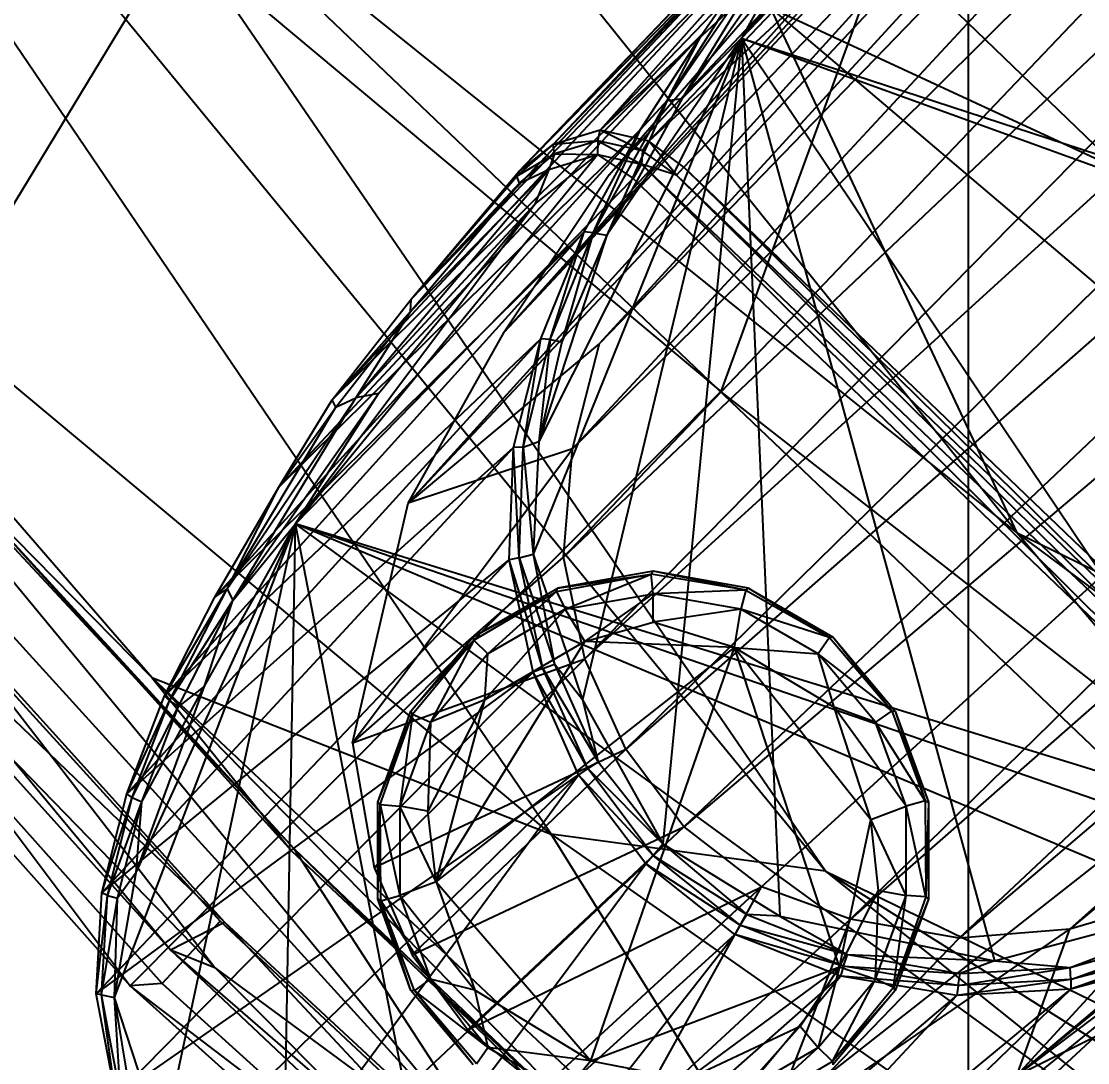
# Model space of a CAD drawing. Extents: x 11992 to 29481, y -6727 to 6811.
# Drawn here: x 16971.95 to 17002.15, y -2077.2 to -2047.7 of the extents above; entities that cross this region are included whole.
import ezdxf

# ---------------------------------------------------------------- set-up
doc = ezdxf.new("R2010")
doc.units = 0
doc.header["$MEASUREMENT"] = 0
doc.linetypes.add('DOTE', pattern=[2.42, 2, -0.2, 0.02, -0.2])
doc.layers.get('0').update_dxf_attribs({"color": 8, "linetype": 'CONTINUOUS'})
doc.layers.get('Defpoints').update_dxf_attribs({"color": 8, "linetype": 'CONTINUOUS'})
doc.layers.add('zoylight 4标注', color=9, linetype='CONTINUOUS')
doc.layers.add('zoylight 5回路', color=4, linetype='CONTINUOUS')
doc.styles.add('CCD-DIM', font='archs.shx', dxfattribs={"width": 0.8})
doc.dimstyles.new('zoylight_DIM_40', dxfattribs={"dimscale": 40, "dimtxt": 1.9, "dimasz": 0.4, "dimexe": 0.5, "dimexo": 0.5, "dimgap": 0.5, "dimtad": 1, "dimdec": 0, "dimrnd": 5, "dimzin": 12, "dimdsep": 46, "dimtxsty": 'CCD-DIM', "dimblk": 'CCD_Dimension_Tick', "dimcen": 0.125, "dimclrd": 44, "dimclre": 44, "dimclrt": 50, "dimadec": 0, "dimazin": 0, "dimtfac": 1, "dimtdec": 0, "dimtmove": 2, "dimatfit": 3, "dimldrblk": 'CCD_Leader_Dot', "dimfxl": 0, "dimtvp": 1, "dimtolj": 1, "dimtzin": 0, "dimarcsym": 0})

# ---------------------------------------------------------------- blocks, each defined once
blk = doc.blocks.new('CCD_Dimension_Tick')
at = {"color": 0, "linetype": 'ByBlock'}
for p, q in [((-1.0906, 0), (0, 0)), ((0, 0), (1.0906, 0))]:
    blk.add_line(p, q, dxfattribs=at)
at = {"color": 0, "linetype": 'Continuous', "const_width": 0.6075}
blk.add_lwpolyline([(-0.6104, -0.6104), (0.6104, 0.6104)], dxfattribs=at)
blk = doc.blocks.new('*D122')
at = {"layer": 'Defpoints', "color": 0, "linetype": 'Continuous'}
for p in [(16998.772, -1694.142, -420.001), (16919.975, -3240.351), (16998.772, -3240.351, -420.001)]:
    blk.add_point(p, dxfattribs=at)
at = {"layer": 'zoylight 4标注', "color": 44, "lineweight": -2}
for p, q in [((16978.772, -1694.142), (16899.975, -1694.142)), ((16919.975, -1710.142), (16919.975, -3224.351))]:
    blk.add_line(p, q, dxfattribs=at)
at = {"layer": 'zoylight 4标注', "color": 44, "linetype": 'Continuous', "lineweight": -2}
blk.add_line((16978.772, -3240.351), (16899.975, -3240.351), dxfattribs=at)
at = {"layer": 'zoylight 4标注', "color": 44, "linetype": 'Continuous', "lineweight": -2, "xscale": 16, "yscale": 16, "zscale": 16}
for p, rotation in [((16919.975, -1694.142), 90), ((16919.975, -3240.351), 270)]:
    blk.add_blockref('CCD_Dimension_Tick', p, dxfattribs=dict(at, rotation=rotation))
at = {"layer": 'zoylight 4标注', "color": 50, "linetype": 'Continuous', "insert": (16861.975, -2467.246), "char_height": 76, "attachment_point": 5, "rotation": 90, "style": 'CCD-DIM'}
blk.add_mtext('\\A1;1545', dxfattribs=at)
blk = doc.blocks.new('CCD_Leader_Dot')
at = {"color": 0, "linetype": 'ByBlock'}
blk.add_line((-5, 0), (-10, 0), dxfattribs=at)
at = {"color": 0, "linetype": 'ByBlock', "const_width": 5}
blk.add_lwpolyline([(-2.5, 0, 1), (2.5, 0, 1)], format="xyb", close=True, dxfattribs=at)

msp = doc.modelspace()

# ---------------------------------------------------------------- linework, layer by layer
for p, q in [((17042.148, -1994.975, -2067.066), (16985.626, -2056.51, -2399.005)), ((17039.759, -1998.686, -2066.678), (16982.906, -2061.354, -2399.002)), ((17039.759, -1998.686, -2066.678), (16985.626, -2056.51, -2399.005)), ((17037.883, -2002.684, -2067.05), (16982.906, -2061.354, -2399.002)), ((17037.883, -2002.684, -2067.05), (16988.328, -2056.832, -2360.546)), ((17037.013, -2006.505, -2066.654), (16987.56, -2059.818, -2360.638)), ((17037.013, -2006.505, -2066.654), (16988.328, -2056.832, -2360.546)), ((17037.142, -2010.562, -2066.643), (16987.306, -2062.885, -2361.664)), ((17037.142, -2010.562, -2066.643), (16987.56, -2059.818, -2360.638)), ((17038.254, -2014.583, -2066.634), (16987.306, -2062.885, -2361.664)), ((17038.254, -2014.583, -2066.634), (16987.906, -2065.765, -2361.828)), ((17040.011, -2018.333, -2066.99), (16987.906, -2065.765, -2361.828)), ((17040.011, -2018.333, -2066.99), (16989.072, -2068.32, -2361.805)), ((17000.153, -2062.199, -1717.138), (16965.125, -2018.576, -1713.016)), ((17042.572, -2021.329, -2066.628), (16989.072, -2068.32, -2361.805)), ((17042.572, -2021.329, -2066.628), (16990.714, -2070.524, -2361.881)), ((16986.961, -2070.736, -1714.131), (16954.106, -2022.31, -1708.951)), ((16994.724, -2071.782, -1714.023), (16954.106, -2022.31, -1708.951)), ((17045.709, -2023.903, -2066.654), (16990.714, -2070.524, -2361.881)), ((17045.709, -2023.903, -2066.654), (16992.914, -2072.227, -2361.681)), ((17045.709, -2023.903, -2066.654), (16995.434, -2073.143, -2361.219)), ((17065.18, -2024.412, -2067.085), (17000.14, -2077.571, -2399.003)), ((17049.328, -2025.846, -2066.996), (16995.434, -2073.143, -2361.219)), ((17049.328, -2025.846, -2066.996), (16998.516, -2073.677, -2361.137)), ((17061.288, -2026.141, -2067.066), (17000.14, -2077.571, -2399.003)), ((17053.415, -2026.864, -2066.648), (16998.516, -2073.677, -2361.137)), ((17053.415, -2026.864, -2066.648), (17001.648, -2073.422, -2360.337)), ((17057.461, -2027.005, -2066.665), (17001.648, -2073.422, -2360.337)), ((16985.626, -2056.51, -2399.005), (17011.41, -2027.814, -2268.072)), ((16988.596, -2052.057, -2399.008), (17011.41, -2027.814, -2268.072)), ((16988.349, -2050.786, -2436.627), (17002.144, -2036.444, -2362.438)), ((16987.013, -2051.191, -2436.476), (17000.82, -2036.774, -2362.312)), ((16988.349, -2050.786, -2436.627), (17003.43, -2036.748, -2362.533)), ((16988.349, -2050.786, -2436.627), (17000.82, -2036.774, -2362.312)), ((16989.723, -2051.098, -2436.741), (17003.43, -2036.748, -2362.533)), ((16989.723, -2051.098, -2436.741), (17004.427, -2037.463, -2362.558)), ((16990.719, -2051.834, -2436.776), (17004.427, -2037.463, -2362.558)), ((17002.761, -2037.269, -2361.888), (16992.349, -2048.186, -2361.501)), ((16986.037, -2051.955, -2436.012), (16999.788, -2037.572, -2362.212)), ((16987.013, -2051.191, -2436.476), (16999.788, -2037.572, -2362.212)), ((17001.364, -2037.545, -2361.682), (16992.349, -2048.186, -2361.501)), ((17000.422, -2038.275, -2361.566), (16992.349, -2048.186, -2361.501)), ((16986.037, -2051.955, -2436.012), (16998.404, -2039.049, -2362.181)), ((17017.681, -2082.94, -1717.375), (16973.499, -2040.779, -1711.7)), ((16994.724, -2071.782, -1714.023), (16973.499, -2040.779, -1711.7)), ((17000.153, -2062.199, -1717.138), (16973.499, -2040.779, -1711.7)), ((16982.99, -2055.574, -2436.331), (16995.852, -2041.946, -2362.172)), ((16986.037, -2051.955, -2436.012), (16995.852, -2041.946, -2362.172)), ((16997.714, -2041.897, -2018.014), (16991.758, -2058.192, -1899.026)), ((16980.758, -2058.424, -2436.303), (16993.574, -2044.68, -2362.154)), ((16982.99, -2055.574, -2436.331), (16993.574, -2044.68, -2362.154)), ((16990.247, -2049.952, -2361.741), (16993.574, -2044.68, -2362.154)), ((16991.227, -2048.081, -2362.128), (16993.574, -2044.68, -2362.154)), ((16990.247, -2049.952, -2361.741), (16993.813, -2044.745, -2361.767)), ((16993.813, -2044.745, -2361.767), (16990.668, -2049.89, -2361.554)), ((16994.139, -2044.939, -2361.557), (16990.668, -2049.89, -2361.554)), ((16994.139, -2044.939, -2361.557), (16992.349, -2048.186, -2361.501)), ((16965.775, -2062.702, -1748.248), (16976.341, -2045.289, -1878.419)), ((16976.341, -2045.289, -1878.419), (16991.758, -2058.192, -1899.026)), ((17016.061, -2064.446, -2399.007), (16996.137, -2045.211, -2399.006)), ((16988.596, -2052.057, -2399.008), (16993.863, -2045.971, -2399.008)), ((17020.515, -2060.023, -1734.917), (16993.179, -2047.329, -1720.574)), ((16993.179, -2047.329, -1720.574), (17024.684, -2074.118, -1724.889)), ((17000.153, -2062.199, -1717.138), (16993.179, -2047.329, -1720.574)), ((16986.961, -2070.736, -1714.131), (16960.009, -2048.233, -1713.834)), ((16975.645, -2066.293, -1715.058), (16960.009, -2048.233, -1713.834)), ((16979.247, -2060.898, -2436.293), (16991.227, -2048.081, -2362.128)), ((16980.758, -2058.424, -2436.303), (16991.227, -2048.081, -2362.128)), ((16992.349, -2048.186, -2361.501), (16986.446, -2062.796, -2361.353)), ((16992.349, -2048.186, -2361.501), (16986.609, -2059.604, -2361.402)), ((16992.349, -2048.186, -2361.501), (16987.84, -2066.929, -2361.261)), ((16992.349, -2048.186, -2361.501), (16988.533, -2053.76, -2361.5)), ((16989.487, -2050.767, -2362.121), (16991.227, -2048.081, -2362.128)), ((16992.349, -2048.186, -2361.501), (16990.115, -2071.007, -2361.27)), ((16990.247, -2049.952, -2361.741), (16991.227, -2048.081, -2362.128)), ((16992.349, -2048.186, -2361.501), (16990.668, -2049.89, -2361.554)), ((16992.349, -2048.186, -2361.501), (16993.43, -2073.057, -2361.262)), ((16992.349, -2048.186, -2361.501), (16999.511, -2074.323, -2361.354)), ((16992.349, -2048.186, -2361.501), (17008.315, -2071.961, -2361.481)), ((16992.349, -2048.186, -2361.501), (17024.097, -2059.689, -2361.716)), ((16992.349, -2048.186, -2361.501), (17024.689, -2058.728, -2361.891)), ((16988.147, -2053.699, -2361.704), (16990.247, -2049.952, -2361.741)), ((16990.668, -2049.89, -2361.554), (16988.533, -2053.76, -2361.5)), ((16990.247, -2049.952, -2361.741), (16988.533, -2053.76, -2361.5)), ((16990.247, -2049.952, -2361.741), (16989.487, -2050.767, -2362.121)), ((16990.247, -2049.952, -2361.741), (16990.668, -2049.89, -2361.554)), ((16977.432, -2064.022, -2436.274), (16989.487, -2050.767, -2362.121)), ((16979.247, -2060.898, -2436.293), (16989.487, -2050.767, -2362.121)), ((16987.89, -2053.667, -2362.089), (16989.487, -2050.767, -2362.121)), ((16988.147, -2053.699, -2361.704), (16989.487, -2050.767, -2362.121)), ((16988.349, -2050.786, -2436.627), (16987.013, -2051.191, -2436.476)), ((16988.279, -2051.093, -2437.015), (16988.349, -2050.786, -2436.627)), ((16989.545, -2051.369, -2437.116), (16988.349, -2050.786, -2436.627)), ((16989.723, -2051.098, -2436.741), (16988.349, -2050.786, -2436.627)), ((16985.985, -2052.092, -2436.43), (16987.013, -2051.191, -2436.476)), ((16986.037, -2051.955, -2436.012), (16987.013, -2051.191, -2436.476)), ((16988.279, -2051.093, -2437.015), (16987.013, -2051.191, -2436.476)), ((16987.055, -2051.459, -2436.856), (16987.013, -2051.191, -2436.476)), ((16988.279, -2051.093, -2437.015), (16987.055, -2051.459, -2436.856)), ((16988.279, -2051.093, -2437.015), (16988.266, -2051.478, -2437.203)), ((16989.545, -2051.369, -2437.116), (16988.279, -2051.093, -2437.015)), ((16988.279, -2051.093, -2437.015), (16989.511, -2051.752, -2437.304)), ((16989.545, -2051.369, -2437.116), (16989.511, -2051.752, -2437.304)), ((16989.545, -2051.369, -2437.116), (16989.723, -2051.098, -2436.741)), ((16990.505, -2052.062, -2437.136), (16989.545, -2051.369, -2437.116)), ((16990.505, -2052.062, -2437.136), (16989.723, -2051.098, -2436.741)), ((16990.719, -2051.834, -2436.776), (16989.723, -2051.098, -2436.741)), ((16979.716, -2061.937, -2436.925), (16988.266, -2051.478, -2437.203)), ((16985.985, -2052.092, -2436.43), (16987.055, -2051.459, -2436.856)), ((16986.059, -2052.289, -2436.746), (16987.055, -2051.459, -2436.856)), ((16986.499, -2052.88, -2436.991), (16988.266, -2051.478, -2437.203)), ((16987.055, -2051.459, -2436.856), (16986.89, -2051.903, -2436.981)), ((16986.89, -2051.903, -2436.981), (16988.266, -2051.478, -2437.203)), ((16987.055, -2051.459, -2436.856), (16988.266, -2051.478, -2437.203)), ((16988.266, -2051.478, -2437.203), (16989.283, -2052.155, -2437.35)), ((16988.266, -2051.478, -2437.203), (16989.511, -2051.752, -2437.304)), ((16981.422, -2058.366, -2436.89), (16986.89, -2051.903, -2436.981)), ((16982.977, -2055.926, -2436.718), (16986.89, -2051.903, -2436.981)), ((16982.99, -2055.574, -2436.331), (16986.037, -2051.955, -2436.012)), ((16986.037, -2051.955, -2436.012), (16985.985, -2052.092, -2436.43)), ((16986.059, -2052.289, -2436.746), (16986.89, -2051.903, -2436.981)), ((16986.89, -2051.903, -2436.981), (16986.499, -2052.88, -2436.991)), ((16989.283, -2052.155, -2437.35), (16989.511, -2051.752, -2437.304)), ((16990.505, -2052.062, -2437.136), (16989.511, -2051.752, -2437.304)), ((17008.839, -2070.933, -2437.356), (16989.511, -2051.752, -2437.304)), ((17008.654, -2069.987, -2437.31), (16989.511, -2051.752, -2437.304)), ((16990.505, -2052.062, -2437.136), (16990.719, -2051.834, -2436.776)), ((17008.927, -2069.75, -2437.136), (16990.719, -2051.834, -2436.776)), ((17009.156, -2069.524, -2436.764), (16990.719, -2051.834, -2436.776)), ((16979.716, -2061.937, -2436.925), (16989.283, -2052.155, -2437.35)), ((16982.99, -2055.574, -2436.331), (16985.985, -2052.092, -2436.43)), ((16988.596, -2052.057, -2399.008), (16985.626, -2056.51, -2399.005)), ((16986.059, -2052.289, -2436.746), (16985.985, -2052.092, -2436.43)), ((17008.839, -2070.933, -2437.356), (16989.283, -2052.155, -2437.35)), ((17008.927, -2069.75, -2437.136), (16990.505, -2052.062, -2437.136)), ((16990.505, -2052.062, -2437.136), (17008.654, -2069.987, -2437.31)), ((16982.977, -2055.926, -2436.718), (16986.059, -2052.289, -2436.746)), ((16982.99, -2055.574, -2436.331), (16986.059, -2052.289, -2436.746)), ((16979.716, -2061.937, -2436.925), (16986.499, -2052.88, -2436.991)), ((16981.422, -2058.366, -2436.89), (16986.499, -2052.88, -2436.991)), ((16982.071, -2058.245, -2436.955), (16986.499, -2052.88, -2436.991)), ((16976.005, -2066.817, -2436.252), (16987.89, -2053.667, -2362.089)), ((16977.432, -2064.022, -2436.274), (16987.89, -2053.667, -2362.089)), ((16988.533, -2053.76, -2361.5), (16986.609, -2059.604, -2361.402)), ((16986.666, -2056.696, -2362.046), (16987.89, -2053.667, -2362.089)), ((16986.929, -2056.717, -2361.662), (16987.89, -2053.667, -2362.089)), ((16986.929, -2056.717, -2361.662), (16988.147, -2053.699, -2361.704)), ((16988.147, -2053.699, -2361.704), (16987.256, -2056.782, -2361.479)), ((16988.533, -2053.76, -2361.5), (16987.256, -2056.782, -2361.479)), ((16988.147, -2053.699, -2361.704), (16987.89, -2053.667, -2362.089)), ((16988.147, -2053.699, -2361.704), (16988.533, -2053.76, -2361.5)), ((16961.444, -2053.833, -1713.25), (16985.912, -2080.746, -1716.473)), ((16961.444, -2053.833, -1713.25), (16977.431, -2074.509, -1715.925)), ((16964.559, -2054.913, -1713.9), (16985.912, -2080.746, -1716.473)), ((16964.559, -2054.913, -1713.9), (16979.681, -2071.149, -1716.401)), ((16980.758, -2058.424, -2436.303), (16982.99, -2055.574, -2436.331)), ((16982.977, -2055.926, -2436.718), (16982.99, -2055.574, -2436.331)), ((16980.758, -2058.424, -2436.303), (16982.977, -2055.926, -2436.718)), ((16980.86, -2058.637, -2436.69), (16982.977, -2055.926, -2436.718)), ((16982.977, -2055.926, -2436.718), (16981.422, -2058.366, -2436.89)), ((16974.936, -2069.589, -2436.219), (16986.666, -2056.696, -2362.046)), ((16976.005, -2066.817, -2436.252), (16986.666, -2056.696, -2362.046)), ((16982.906, -2061.354, -2399.002), (16985.626, -2056.51, -2399.005)), ((16985.887, -2059.782, -2361.993), (16986.666, -2056.696, -2362.046)), ((16986.163, -2059.768, -2361.611), (16986.666, -2056.696, -2362.046)), ((16986.163, -2059.768, -2361.611), (16986.929, -2056.717, -2361.662)), ((16986.929, -2056.717, -2361.662), (16986.609, -2059.604, -2361.402)), ((16987.256, -2056.782, -2361.479), (16986.609, -2059.604, -2361.402)), ((16986.929, -2056.717, -2361.662), (16986.666, -2056.696, -2362.046)), ((16986.929, -2056.717, -2361.662), (16987.256, -2056.782, -2361.479)), ((16988.328, -2056.832, -2360.546), (16982.906, -2061.354, -2399.002)), ((16987.56, -2059.818, -2360.638), (16988.328, -2056.832, -2360.546)), ((16975.937, -2074.96, -1725.992), (16960.701, -2057.926, -1724.144)), ((16991.758, -2058.192, -1899.026), (16975.036, -2075.028, -1737.264)), ((16977.939, -2064.114, -2436.851), (16982.071, -2058.245, -2436.955)), ((16979.716, -2061.937, -2436.925), (16982.071, -2058.245, -2436.955)), ((16982.071, -2058.245, -2436.955), (16981.422, -2058.366, -2436.89)), ((17005.637, -2069.034, -1911.244), (16991.758, -2058.192, -1899.026)), ((16960.249, -2058.421, -1731.828), (16975.036, -2075.028, -1737.264)), ((16977.78, -2063.784, -2436.666), (16981.422, -2058.366, -2436.89)), ((16977.939, -2064.114, -2436.851), (16981.422, -2058.366, -2436.89)), ((16979.247, -2060.898, -2436.293), (16980.758, -2058.424, -2436.303)), ((16980.86, -2058.637, -2436.69), (16980.758, -2058.424, -2436.303)), ((16980.86, -2058.637, -2436.69), (16981.422, -2058.366, -2436.89)), ((16977.78, -2063.784, -2436.666), (16980.86, -2058.637, -2436.69)), ((16979.247, -2060.898, -2436.293), (16980.86, -2058.637, -2436.69)), ((16974.236, -2072.396, -2436.177), (16985.887, -2059.782, -2361.993)), ((16974.936, -2069.589, -2436.219), (16985.887, -2059.782, -2361.993)), ((16981.331, -2068.143, -2399.011), (16987.56, -2059.818, -2360.638)), ((16987.56, -2059.818, -2360.638), (16982.906, -2061.354, -2399.002)), ((16985.77, -2062.963, -2361.931), (16985.887, -2059.782, -2361.993)), ((16986.163, -2059.768, -2361.611), (16985.887, -2059.782, -2361.993)), ((16986.052, -2062.901, -2361.552), (16985.887, -2059.782, -2361.993)), ((16986.052, -2062.901, -2361.552), (16986.163, -2059.768, -2361.611)), ((16986.163, -2059.768, -2361.611), (16986.609, -2059.604, -2361.402)), ((16986.163, -2059.768, -2361.611), (16986.446, -2062.796, -2361.353)), ((16986.609, -2059.604, -2361.402), (16986.446, -2062.796, -2361.353)), ((16987.306, -2062.885, -2361.664), (16987.56, -2059.818, -2360.638)), ((16969.54, -2060.103, -1715.167), (16979.681, -2071.149, -1716.401)), ((16975.645, -2066.293, -1715.058), (16969.552, -2060.102, -1715.158)), ((16969.552, -2060.102, -1715.158), (16979.604, -2071.204, -1716.487)), ((16977.432, -2064.022, -2436.274), (16979.247, -2060.898, -2436.293)), ((16977.78, -2063.784, -2436.666), (16979.247, -2060.898, -2436.293)), ((16981.331, -2068.143, -2399.011), (16982.906, -2061.354, -2399.002)), ((16974.587, -2075.363, -2436.725), (16979.716, -2061.937, -2436.925)), ((16975.204, -2071.818, -2436.83), (16979.716, -2061.937, -2436.925)), ((16975.955, -2079.492, -2436.704), (16979.716, -2061.937, -2436.925)), ((16977.141, -2066.536, -2436.903), (16979.716, -2061.937, -2436.925)), ((16977.939, -2064.114, -2436.851), (16979.716, -2061.937, -2436.925)), ((16979.33, -2083.75, -2436.693), (16979.716, -2061.937, -2436.925)), ((17008.231, -2073.954, -2437.041), (16979.716, -2061.937, -2436.925)), ((16984.273, -2085.435, -2436.764), (16979.716, -2061.937, -2436.925)), ((17002.753, -2078.73, -2436.959), (16979.716, -2061.937, -2436.925)), ((17008.839, -2070.933, -2437.356), (16979.716, -2061.937, -2436.925)), ((17009.174, -2072.109, -2437.251), (16979.716, -2061.937, -2436.925)), ((16967.418, -2062.016, -1718.437), (16977.588, -2073.199, -1719.744)), ((16967.536, -2061.969, -1718.578), (16977.709, -2073.225, -1720.037)), ((17032.941, -2086.539, -1721.299), (17000.153, -2062.199, -1717.138)), ((17000.153, -2062.199, -1717.138), (17017.681, -2082.94, -1717.375)), ((17000.153, -2062.199, -1717.138), (17024.684, -2074.118, -1724.889)), ((16965.775, -2062.702, -1748.248), (16975.036, -2075.028, -1737.264)), ((16966.871, -2062.802, -1718.25), (16976.179, -2074.011, -1718.039)), ((16966.871, -2062.802, -1718.25), (16977.709, -2073.225, -1720.037)), ((16986.052, -2062.901, -2361.552), (16986.446, -2062.796, -2361.353)), ((16986.446, -2062.796, -2361.353), (16987.84, -2066.929, -2361.261)), ((16986.446, -2062.796, -2361.353), (16987.049, -2065.912, -2361.328)), ((16966.182, -2062.928, -1715.184), (16977.431, -2074.509, -1715.925)), ((16976.179, -2074.011, -1718.039), (16966.182, -2062.928, -1715.184)), ((16974.068, -2075.255, -2436.125), (16985.77, -2062.963, -2361.931)), ((16974.236, -2072.396, -2436.177), (16985.77, -2062.963, -2361.931)), ((16981.331, -2068.143, -2399.011), (16987.306, -2062.885, -2361.664)), ((16986.052, -2062.901, -2361.552), (16985.77, -2062.963, -2361.931)), ((16986.721, -2066.039, -2361.507), (16985.77, -2062.963, -2361.931)), ((16986.443, -2066.146, -2361.884), (16985.77, -2062.963, -2361.931)), ((16986.721, -2066.039, -2361.507), (16986.052, -2062.901, -2361.552)), ((16986.052, -2062.901, -2361.552), (16987.049, -2065.912, -2361.328)), ((16987.906, -2065.765, -2361.828), (16987.306, -2062.885, -2361.664)), ((16987.11, -2063.857, -2438.824), (16989.787, -2063.365, -2438.824)), ((16989.842, -2063.285, -2427.466), (16987.134, -2063.762, -2427.466)), ((16987.134, -2063.762, -2427.466), (16989.787, -2063.365, -2438.824)), ((16987.353, -2064.362, -2439.799), (16989.787, -2063.365, -2438.824)), ((16989.842, -2063.285, -2427.466), (16989.787, -2063.365, -2438.824)), ((16992.471, -2063.819, -2438.824), (16989.787, -2063.365, -2438.824)), ((16989.842, -2063.923, -2439.799), (16989.787, -2063.365, -2438.824)), ((16992.471, -2063.819, -2438.824), (16989.842, -2063.285, -2427.466)), ((16992.55, -2063.762, -2427.466), (16989.842, -2063.285, -2427.466)), ((17018.741, -2063.507, -2326.73), (17000.14, -2077.571, -2399.003)), ((16976.005, -2066.817, -2436.252), (16977.78, -2063.784, -2436.666)), ((16976.005, -2066.817, -2436.252), (16977.432, -2064.022, -2436.274)), ((16976.152, -2066.954, -2436.637), (16977.78, -2063.784, -2436.666)), ((16977.432, -2064.022, -2436.274), (16977.78, -2063.784, -2436.666)), ((16977.78, -2063.784, -2436.666), (16977.939, -2064.114, -2436.851)), ((16984.753, -2065.137, -2427.466), (16987.134, -2063.762, -2427.466)), ((16984.753, -2065.137, -2427.466), (16987.11, -2063.857, -2438.824)), ((16984.763, -2065.234, -2438.824), (16987.11, -2063.857, -2438.824)), ((16987.11, -2063.857, -2438.824), (16985.163, -2065.626, -2439.799)), ((16987.11, -2063.857, -2438.824), (16987.134, -2063.762, -2427.466)), ((16987.11, -2063.857, -2438.824), (16987.353, -2064.362, -2439.799)), ((16987.353, -2064.362, -2439.799), (16989.842, -2063.923, -2439.799)), ((16987.914, -2065.275, -2440.369), (16989.842, -2063.923, -2439.799)), ((16992.471, -2063.819, -2438.824), (16989.842, -2063.923, -2439.799)), ((16989.842, -2064.722, -2440.271), (16989.842, -2063.923, -2439.799)), ((16992.331, -2064.362, -2439.799), (16989.842, -2063.923, -2439.799)), ((16992.471, -2063.819, -2438.824), (16992.331, -2064.362, -2439.799)), ((16992.471, -2063.819, -2438.824), (16992.55, -2063.762, -2427.466)), ((16992.471, -2063.819, -2438.824), (16994.837, -2065.164, -2438.824)), ((16992.55, -2063.762, -2427.466), (16994.837, -2065.164, -2438.824)), ((16992.55, -2063.762, -2427.466), (16994.931, -2065.137, -2427.466)), ((16976.152, -2066.954, -2436.637), (16977.939, -2064.114, -2436.851)), ((16976.408, -2067.115, -2436.827), (16977.939, -2064.114, -2436.851)), ((16977.141, -2066.536, -2436.903), (16977.939, -2064.114, -2436.851)), ((16985.079, -2066.922, -2440.338), (16987.353, -2064.362, -2439.799)), ((16987.353, -2064.362, -2439.799), (16985.163, -2065.626, -2439.799)), ((16987.914, -2065.275, -2440.369), (16987.353, -2064.362, -2439.799)), ((16992.331, -2064.362, -2439.799), (16989.842, -2064.722, -2440.271)), ((16992.147, -2065.441, -2440.38), (16992.331, -2064.362, -2439.799)), ((16994.521, -2065.626, -2439.799), (16992.331, -2064.362, -2439.799)), ((16994.837, -2065.164, -2438.824), (16992.331, -2064.362, -2439.799)), ((16987.914, -2065.275, -2440.369), (16989.842, -2064.722, -2440.271)), ((16992.147, -2065.441, -2440.38), (16989.842, -2064.722, -2440.271)), ((16982.986, -2067.243, -2427.466), (16984.753, -2065.137, -2427.466)), ((16982.986, -2067.243, -2427.466), (16984.763, -2065.234, -2438.824)), ((16983.028, -2067.331, -2438.824), (16984.763, -2065.234, -2438.824)), ((16984.763, -2065.234, -2438.824), (16983.539, -2067.563, -2439.799)), ((16984.763, -2065.234, -2438.824), (16984.753, -2065.137, -2427.466)), ((16984.763, -2065.234, -2438.824), (16985.163, -2065.626, -2439.799)), ((16994.837, -2065.164, -2438.824), (16994.521, -2065.626, -2439.799)), ((16994.837, -2065.164, -2438.824), (16994.931, -2065.137, -2427.466)), ((16994.837, -2065.164, -2438.824), (16996.601, -2067.236, -2438.824)), ((16994.931, -2065.137, -2427.466), (16996.601, -2067.236, -2438.824)), ((16994.931, -2065.137, -2427.466), (16996.698, -2067.243, -2427.466)), ((16983.7, -2072.086, -2440.38), (16987.914, -2065.275, -2440.369)), ((16983.7, -2072.086, -2440.38), (16992.147, -2065.441, -2440.38)), ((16987.914, -2065.275, -2440.369), (16985.079, -2066.922, -2440.338)), ((16992.147, -2065.441, -2440.38), (16987.914, -2065.275, -2440.369)), ((16988.082, -2077.156, -2440.392), (16992.147, -2065.441, -2440.38)), ((16995.121, -2074.486, -2440.375), (16992.147, -2065.441, -2440.38)), ((16992.147, -2065.441, -2440.38), (16996.011, -2070.312, -2440.366)), ((16992.147, -2065.441, -2440.38), (16994.973, -2067.138, -2440.281)), ((16992.147, -2065.441, -2440.38), (16994.521, -2065.626, -2439.799)), ((16981.331, -2068.143, -2399.011), (16987.906, -2065.765, -2361.828)), ((16981.949, -2071.678, -2399.008), (16987.906, -2065.765, -2361.828)), ((16985.163, -2065.626, -2439.799), (16983.539, -2067.563, -2439.799)), ((16985.079, -2066.922, -2440.338), (16985.163, -2065.626, -2439.799)), ((16989.072, -2068.32, -2361.805), (16987.906, -2065.765, -2361.828)), ((16994.973, -2067.138, -2440.281), (16994.521, -2065.626, -2439.799)), ((16996.145, -2067.563, -2439.799), (16994.521, -2065.626, -2439.799)), ((16996.601, -2067.236, -2438.824), (16994.521, -2065.626, -2439.799)), ((16974.068, -2075.255, -2436.125), (16986.443, -2066.146, -2361.884)), ((16974.622, -2078.155, -2436.085), (16986.443, -2066.146, -2361.884)), ((16986.721, -2066.039, -2361.507), (16986.443, -2066.146, -2361.884)), ((16987.991, -2068.871, -2361.48), (16986.443, -2066.146, -2361.884)), ((16987.735, -2069.05, -2361.869), (16986.443, -2066.146, -2361.884)), ((16986.721, -2066.039, -2361.507), (16987.049, -2065.912, -2361.328)), ((16987.991, -2068.871, -2361.48), (16986.721, -2066.039, -2361.507)), ((16986.721, -2066.039, -2361.507), (16988.292, -2068.682, -2361.303)), ((16987.84, -2066.929, -2361.261), (16987.049, -2065.912, -2361.328)), ((16987.049, -2065.912, -2361.328), (16988.292, -2068.682, -2361.303)), ((16975.645, -2066.293, -1715.058), (16986.961, -2070.736, -1714.131)), ((16975.645, -2066.293, -1715.058), (16996.249, -2085.676, -1717.681)), ((16975.645, -2066.293, -1715.058), (16979.604, -2071.204, -1716.487)), ((16975.645, -2066.293, -1715.058), (16990.352, -2081.328, -1717.863)), ((16975.204, -2071.818, -2436.83), (16977.141, -2066.536, -2436.903)), ((16975.362, -2069.818, -2436.792), (16977.141, -2066.536, -2436.903)), ((16977.141, -2066.536, -2436.903), (16976.408, -2067.115, -2436.827)), ((16974.936, -2069.589, -2436.219), (16976.005, -2066.817, -2436.252)), ((16974.936, -2069.589, -2436.219), (16976.152, -2066.954, -2436.637)), ((16975.093, -2069.691, -2436.603), (16976.152, -2066.954, -2436.637)), ((16976.152, -2066.954, -2436.637), (16976.005, -2066.817, -2436.252)), ((16976.152, -2066.954, -2436.637), (16976.408, -2067.115, -2436.827)), ((16985.079, -2066.922, -2440.338), (16983.46, -2070.077, -2440.271)), ((16985.079, -2066.922, -2440.338), (16983.539, -2067.563, -2439.799)), ((16983.7, -2072.086, -2440.38), (16985.079, -2066.922, -2440.338)), ((16987.84, -2066.929, -2361.261), (16990.115, -2071.007, -2361.27)), ((16987.84, -2066.929, -2361.261), (16988.292, -2068.682, -2361.303)), ((16975.093, -2069.691, -2436.603), (16976.408, -2067.115, -2436.827)), ((16975.362, -2069.818, -2436.792), (16976.408, -2067.115, -2436.827)), ((16982.045, -2069.827, -2427.466), (16982.986, -2067.243, -2427.466)), ((16982.045, -2069.827, -2427.466), (16983.028, -2067.331, -2438.824)), ((16982.115, -2069.895, -2438.824), (16983.028, -2067.331, -2438.824)), ((16983.028, -2067.331, -2438.824), (16982.674, -2069.938, -2439.799)), ((16983.028, -2067.331, -2438.824), (16982.986, -2067.243, -2427.466)), ((16983.028, -2067.331, -2438.824), (16983.539, -2067.563, -2439.799)), ((16997.01, -2069.938, -2439.799), (16994.973, -2067.138, -2440.281)), ((16996.145, -2067.563, -2439.799), (16994.973, -2067.138, -2440.281)), ((16996.011, -2070.312, -2440.366), (16994.973, -2067.138, -2440.281)), ((16996.601, -2067.236, -2438.824), (16996.145, -2067.563, -2439.799)), ((16996.601, -2067.236, -2438.824), (16996.698, -2067.243, -2427.466)), ((16996.601, -2067.236, -2438.824), (16997.55, -2069.787, -2438.824)), ((16996.698, -2067.243, -2427.466), (16997.55, -2069.787, -2438.824)), ((16996.698, -2067.243, -2427.466), (16997.639, -2069.827, -2427.466)), ((16983.539, -2067.563, -2439.799), (16982.674, -2069.938, -2439.799)), ((16983.539, -2067.563, -2439.799), (16983.46, -2070.077, -2440.271)), ((16997.01, -2069.938, -2439.799), (16996.145, -2067.563, -2439.799)), ((16997.55, -2069.787, -2438.824), (16996.145, -2067.563, -2439.799)), ((16981.331, -2068.143, -2399.011), (16981.949, -2071.678, -2399.008)), ((16981.949, -2071.678, -2399.008), (16989.072, -2068.32, -2361.805)), ((16983.025, -2074.145, -2399.008), (16989.072, -2068.32, -2361.805)), ((16990.714, -2070.524, -2361.881), (16989.072, -2068.32, -2361.805)), ((16987.991, -2068.871, -2361.48), (16987.735, -2069.05, -2361.869)), ((16987.991, -2068.871, -2361.48), (16988.292, -2068.682, -2361.303)), ((16989.842, -2071.336, -2361.47), (16987.991, -2068.871, -2361.48)), ((16987.991, -2068.871, -2361.48), (16990.115, -2071.007, -2361.27)), ((16988.292, -2068.682, -2361.303), (16990.115, -2071.007, -2361.27)), ((16974.622, -2078.155, -2436.085), (16987.735, -2069.05, -2361.869)), ((16975.739, -2080.759, -2436.072), (16987.735, -2069.05, -2361.869)), ((16977.407, -2083.053, -2436.049), (16987.735, -2069.05, -2361.869)), ((17005.637, -2069.034, -1911.244), (16986.677, -2083.917, -1748.695)), ((16989.842, -2071.336, -2361.47), (16987.735, -2069.05, -2361.869)), ((16989.642, -2071.572, -2361.849), (16987.735, -2069.05, -2361.869)), ((16974.236, -2072.396, -2436.177), (16974.936, -2069.589, -2436.219)), ((16974.236, -2072.396, -2436.177), (16975.093, -2069.691, -2436.603)), ((16974.397, -2072.465, -2436.558), (16975.093, -2069.691, -2436.603)), ((16975.093, -2069.691, -2436.603), (16974.936, -2069.589, -2436.219)), ((16975.093, -2069.691, -2436.603), (16975.362, -2069.818, -2436.792)), ((16997.55, -2069.787, -2438.824), (16997.01, -2069.938, -2439.799)), ((16997.55, -2069.787, -2438.824), (16997.639, -2069.827, -2427.466)), ((16997.55, -2069.787, -2438.824), (16997.569, -2072.509, -2438.824)), ((16974.397, -2072.465, -2436.558), (16975.362, -2069.818, -2436.792)), ((16974.678, -2072.545, -2436.748), (16975.362, -2069.818, -2436.792)), ((16975.204, -2071.818, -2436.83), (16975.362, -2069.818, -2436.792)), ((16982.045, -2072.577, -2427.466), (16982.045, -2069.827, -2427.466)), ((16982.115, -2069.895, -2438.824), (16982.045, -2069.827, -2427.466)), ((16982.045, -2072.577, -2427.466), (16982.115, -2069.895, -2438.824)), ((16982.134, -2072.617, -2438.824), (16982.115, -2069.895, -2438.824)), ((16982.115, -2069.895, -2438.824), (16982.674, -2072.466, -2439.799)), ((16982.115, -2069.895, -2438.824), (16982.674, -2069.938, -2439.799)), ((16983.46, -2070.077, -2440.271), (16982.674, -2069.938, -2439.799)), ((16983.7, -2072.086, -2440.38), (16982.674, -2069.938, -2439.799)), ((16982.674, -2069.938, -2439.799), (16982.674, -2072.466, -2439.799)), ((16983.7, -2072.086, -2440.38), (16983.46, -2070.077, -2440.271)), ((16996.011, -2070.312, -2440.366), (16997.01, -2069.938, -2439.799)), ((16997.01, -2072.466, -2439.799), (16997.01, -2069.938, -2439.799)), ((16997.569, -2072.509, -2438.824), (16997.01, -2069.938, -2439.799)), ((16997.639, -2069.827, -2427.466), (16997.569, -2072.509, -2438.824)), ((16997.639, -2069.827, -2427.466), (16997.639, -2072.577, -2427.466)), ((16995.121, -2074.486, -2440.375), (16996.011, -2070.312, -2440.366)), ((16996.224, -2072.327, -2440.271), (16996.011, -2070.312, -2440.366)), ((16997.01, -2072.466, -2439.799), (16996.011, -2070.312, -2440.366)), ((16983.025, -2074.145, -2399.008), (16990.714, -2070.524, -2361.881)), ((16984.599, -2076.276, -2399.008), (16990.714, -2070.524, -2361.881)), ((16990.714, -2070.524, -2361.881), (16992.914, -2072.227, -2361.681)), ((16986.961, -2070.736, -1714.131), (17038.858, -2107.121, -1719.945)), ((16994.724, -2071.782, -1714.023), (16986.961, -2070.736, -1714.131)), ((16996.249, -2085.676, -1717.681), (16986.961, -2070.736, -1714.131)), ((16990.352, -2081.328, -1717.863), (16979.604, -2071.204, -1716.487)), ((16985.912, -2080.746, -1716.473), (16979.681, -2071.149, -1716.401)), ((16994.727, -2085.872, -1717.665), (16979.681, -2071.149, -1716.401)), ((16979.681, -2071.149, -1716.401), (16990.361, -2081.344, -1717.872)), ((16989.842, -2071.336, -2361.47), (16990.115, -2071.007, -2361.27)), ((16990.115, -2071.007, -2361.27), (16993.43, -2073.057, -2361.262)), ((16990.115, -2071.007, -2361.27), (16992.494, -2073.004, -2361.308)), ((16977.407, -2083.053, -2436.049), (16989.642, -2071.572, -2361.849)), ((16979.713, -2084.901, -2436.062), (16989.642, -2071.572, -2361.849)), ((16989.842, -2071.336, -2361.47), (16989.642, -2071.572, -2361.849)), ((16992.155, -2073.571, -2361.865), (16989.642, -2071.572, -2361.849)), ((16992.305, -2073.305, -2361.485), (16989.642, -2071.572, -2361.849)), ((16989.842, -2071.336, -2361.47), (16992.494, -2073.004, -2361.308)), ((16992.305, -2073.305, -2361.485), (16989.842, -2071.336, -2361.47)), ((16974.587, -2075.363, -2436.725), (16975.204, -2071.818, -2436.83)), ((16975.204, -2071.818, -2436.83), (16974.678, -2072.545, -2436.748)), ((16981.949, -2071.678, -2399.008), (16983.025, -2074.145, -2399.008)), ((16994.724, -2071.782, -1714.023), (17063.676, -2115.075, -1721.321)), ((16994.724, -2071.782, -1714.023), (17038.858, -2107.121, -1719.945)), ((16994.724, -2071.782, -1714.023), (17017.681, -2082.94, -1717.375)), ((16983.7, -2072.086, -2440.38), (16982.674, -2072.466, -2439.799)), ((16983.7, -2072.086, -2440.38), (16988.082, -2077.156, -2440.392)), ((16983.7, -2072.086, -2440.38), (16984.8, -2075.149, -2440.338)), ((16999.511, -2074.323, -2361.354), (17008.315, -2071.961, -2361.481)), ((17001.658, -2074.512, -2361.449), (17008.315, -2071.961, -2361.481)), ((16974.068, -2075.255, -2436.125), (16974.236, -2072.396, -2436.177)), ((16974.068, -2075.255, -2436.125), (16974.397, -2072.465, -2436.558)), ((16974.226, -2075.283, -2436.504), (16974.397, -2072.465, -2436.558)), ((16974.397, -2072.465, -2436.558), (16974.236, -2072.396, -2436.177)), ((16974.397, -2072.465, -2436.558), (16974.678, -2072.545, -2436.748)), ((16982.134, -2072.617, -2438.824), (16982.674, -2072.466, -2439.799)), ((16982.674, -2072.466, -2439.799), (16984.8, -2075.149, -2440.338)), ((16982.674, -2072.466, -2439.799), (16983.539, -2074.841, -2439.799)), ((16984.599, -2076.276, -2399.008), (16992.914, -2072.227, -2361.681)), ((16986.684, -2077.945, -2399.008), (16992.914, -2072.227, -2361.681)), ((16989.214, -2078.891, -2399.008), (16992.914, -2072.227, -2361.681)), ((16995.434, -2073.143, -2361.219), (16992.914, -2072.227, -2361.681)), ((16995.121, -2074.486, -2440.375), (16996.224, -2072.327, -2440.271)), ((16996.145, -2074.841, -2439.799), (16996.224, -2072.327, -2440.271)), ((16996.145, -2074.841, -2439.799), (16997.01, -2072.466, -2439.799)), ((16996.224, -2072.327, -2440.271), (16997.01, -2072.466, -2439.799)), ((16996.656, -2075.073, -2438.824), (16997.01, -2072.466, -2439.799)), ((16997.569, -2072.509, -2438.824), (16996.656, -2075.073, -2438.824)), ((16997.569, -2072.509, -2438.824), (16997.01, -2072.466, -2439.799)), ((16997.569, -2072.509, -2438.824), (16997.639, -2072.577, -2427.466)), ((17000.14, -2077.571, -2399.003), (17004.802, -2072.484, -2359.407)), ((17004.802, -2072.484, -2359.407), (17001.648, -2073.422, -2360.337)), ((16974.226, -2075.283, -2436.504), (16974.678, -2072.545, -2436.748)), ((16974.587, -2075.363, -2436.725), (16974.678, -2072.545, -2436.748)), ((16982.986, -2075.161, -2427.466), (16982.045, -2072.577, -2427.466)), ((16982.134, -2072.617, -2438.824), (16982.045, -2072.577, -2427.466)), ((16982.986, -2075.161, -2427.466), (16982.134, -2072.617, -2438.824)), ((16983.083, -2075.168, -2438.824), (16982.134, -2072.617, -2438.824)), ((16982.134, -2072.617, -2438.824), (16983.539, -2074.841, -2439.799)), ((16997.639, -2072.577, -2427.466), (16996.656, -2075.073, -2438.824)), ((16997.639, -2072.577, -2427.466), (16996.698, -2075.161, -2427.466)), ((16992.305, -2073.305, -2361.485), (16992.494, -2073.004, -2361.308)), ((16993.43, -2073.057, -2361.262), (16992.494, -2073.004, -2361.308)), ((16992.494, -2073.004, -2361.308), (16995.352, -2074.143, -2361.344)), ((16993.43, -2073.057, -2361.262), (16999.511, -2074.323, -2361.354)), ((16993.43, -2073.057, -2361.262), (16995.352, -2074.143, -2361.344)), ((16975.937, -2074.96, -1725.992), (16977.588, -2073.199, -1719.744)), ((16976.179, -2074.011, -1718.039), (16977.709, -2073.225, -1720.037)), ((16988.449, -2083.359, -1721.083), (16977.588, -2073.199, -1719.744)), ((16988.643, -2083.367, -1721.239), (16977.709, -2073.225, -1720.037)), ((16987.99, -2084.222, -1720.912), (16977.709, -2073.225, -1720.037)), ((16989.214, -2078.891, -2399.008), (16995.434, -2073.143, -2361.219)), ((16992.305, -2073.305, -2361.485), (16992.155, -2073.571, -2361.865)), ((16995.236, -2074.473, -2361.523), (16992.305, -2073.305, -2361.485)), ((16992.305, -2073.305, -2361.485), (16995.352, -2074.143, -2361.344)), ((16993.013, -2079.361, -2399.01), (16995.434, -2073.143, -2361.219)), ((16998.516, -2073.677, -2361.137), (16995.434, -2073.143, -2361.219)), ((17001.658, -2074.512, -2361.449), (17005.82, -2073.34, -2361.508)), ((17001.674, -2074.849, -2361.632), (17005.82, -2073.34, -2361.508)), ((16979.713, -2084.901, -2436.062), (16992.155, -2073.571, -2361.865)), ((16982.471, -2085.905, -2436.098), (16992.155, -2073.571, -2361.865)), ((16995.236, -2074.473, -2361.523), (16992.155, -2073.571, -2361.865)), ((16995.153, -2074.755, -2361.905), (16992.155, -2073.571, -2361.865)), ((16993.013, -2079.361, -2399.01), (17001.648, -2073.422, -2360.337)), ((16993.013, -2079.361, -2399.01), (16998.516, -2073.677, -2361.137)), ((17001.648, -2073.422, -2360.337), (16998.516, -2073.677, -2361.137)), ((17000.14, -2077.571, -2399.003), (17001.648, -2073.422, -2360.337)), ((16987.99, -2084.222, -1720.912), (16976.179, -2074.011, -1718.039)), ((16976.179, -2074.011, -1718.039), (16987.327, -2084.525, -1717.908)), ((16976.179, -2074.011, -1718.039), (16977.431, -2074.509, -1715.925)), ((16983.025, -2074.145, -2399.008), (16984.599, -2076.276, -2399.008)), ((16991.072, -2085.363, -2436.232), (17004.68, -2074.316, -2362.064)), ((16993.774, -2084.408, -2436.253), (17004.68, -2074.316, -2362.064)), ((16995.236, -2074.473, -2361.523), (16995.352, -2074.143, -2361.344)), ((16995.352, -2074.143, -2361.344), (16999.511, -2074.323, -2361.354)), ((16995.352, -2074.143, -2361.344), (16998.537, -2074.676, -2361.391)), ((16999.511, -2074.323, -2361.354), (16998.537, -2074.676, -2361.391)), ((16999.511, -2074.323, -2361.354), (17001.658, -2074.512, -2361.449)), ((17004.634, -2074.065, -2361.678), (17001.674, -2074.849, -2361.632)), ((17004.634, -2074.065, -2361.678), (17001.678, -2075.118, -2362.017)), ((17004.68, -2074.316, -2362.064), (17001.678, -2075.118, -2362.017)), ((16985.912, -2080.746, -1716.473), (16977.431, -2074.509, -1715.925)), ((16987.327, -2084.525, -1717.908), (16977.431, -2074.509, -1715.925)), ((16988.082, -2077.156, -2440.392), (16995.121, -2074.486, -2440.375)), ((16995.121, -2074.486, -2440.375), (16990.796, -2077.678, -2440.281)), ((16995.121, -2074.486, -2440.375), (16994.007, -2076.166, -2440.271)), ((16995.121, -2074.486, -2440.375), (16994.521, -2076.778, -2439.799)), ((16995.121, -2074.486, -2440.375), (16996.145, -2074.841, -2439.799)), ((16995.236, -2074.473, -2361.523), (16995.153, -2074.755, -2361.905)), ((16998.487, -2075.017, -2361.572), (16995.236, -2074.473, -2361.523)), ((16995.236, -2074.473, -2361.523), (16998.537, -2074.676, -2361.391)), ((16998.487, -2075.017, -2361.572), (17001.658, -2074.512, -2361.449)), ((16998.537, -2074.676, -2361.391), (17001.658, -2074.512, -2361.449)), ((17001.674, -2074.849, -2361.632), (17001.658, -2074.512, -2361.449)), ((16982.471, -2085.905, -2436.098), (16995.153, -2074.755, -2361.905)), ((16983.083, -2075.168, -2438.824), (16983.539, -2074.841, -2439.799)), ((16984.8, -2075.149, -2440.338), (16983.539, -2074.841, -2439.799)), ((16983.539, -2074.841, -2439.799), (16985.163, -2076.778, -2439.799)), ((16985.506, -2086.305, -2436.142), (16995.153, -2074.755, -2361.905)), ((16994.521, -2076.778, -2439.799), (16996.145, -2074.841, -2439.799)), ((16994.921, -2077.17, -2438.824), (16996.145, -2074.841, -2439.799)), ((16998.487, -2075.017, -2361.572), (16995.153, -2074.755, -2361.905)), ((16998.448, -2075.297, -2361.955), (16995.153, -2074.755, -2361.905)), ((16996.656, -2075.073, -2438.824), (16996.145, -2074.841, -2439.799)), ((17001.674, -2074.849, -2361.632), (16998.448, -2075.297, -2361.955)), ((16998.487, -2075.017, -2361.572), (16998.537, -2074.676, -2361.391)), ((17001.674, -2074.849, -2361.632), (16998.487, -2075.017, -2361.572)), ((17001.674, -2074.849, -2361.632), (17001.678, -2075.118, -2362.017)), ((16975.937, -2074.96, -1725.992), (16975.036, -2075.028, -1737.264)), ((16975.036, -2075.028, -1737.264), (16991.624, -2089.911, -1735.343)), ((16986.677, -2083.917, -1748.695), (16975.036, -2075.028, -1737.264)), ((16975.937, -2074.96, -1725.992), (16991.953, -2089.42, -1727.659)), ((16984.753, -2077.267, -2427.466), (16982.986, -2075.161, -2427.466)), ((16983.083, -2075.168, -2438.824), (16982.986, -2075.161, -2427.466)), ((16984.753, -2077.267, -2427.466), (16983.083, -2075.168, -2438.824)), ((16984.847, -2077.24, -2438.824), (16983.083, -2075.168, -2438.824)), ((16983.083, -2075.168, -2438.824), (16985.163, -2076.778, -2439.799)), ((16988.082, -2077.156, -2440.392), (16984.8, -2075.149, -2440.338)), ((16984.8, -2075.149, -2440.338), (16985.163, -2076.778, -2439.799)), ((16988.424, -2086.069, -2436.193), (17001.678, -2075.118, -2362.017)), ((16991.072, -2085.363, -2436.232), (17001.678, -2075.118, -2362.017)), ((16996.656, -2075.073, -2438.824), (16994.921, -2077.17, -2438.824)), ((16996.698, -2075.161, -2427.466), (16994.921, -2077.17, -2438.824)), ((16996.698, -2075.161, -2427.466), (16994.931, -2077.267, -2427.466)), ((16996.656, -2075.073, -2438.824), (16996.698, -2075.161, -2427.466)), ((16998.487, -2075.017, -2361.572), (16998.448, -2075.297, -2361.955)), ((17001.678, -2075.118, -2362.017), (16998.448, -2075.297, -2361.955)), ((16974.622, -2078.155, -2436.085), (16974.068, -2075.255, -2436.125)), ((16974.226, -2075.283, -2436.504), (16974.068, -2075.255, -2436.125)), ((16974.622, -2078.155, -2436.085), (16974.226, -2075.283, -2436.504)), ((16974.226, -2075.283, -2436.504), (16974.587, -2075.363, -2436.725)), ((16974.765, -2078.131, -2436.462), (16974.226, -2075.283, -2436.504)), ((16975.955, -2079.492, -2436.704), (16974.587, -2075.363, -2436.725)), ((16975.036, -2078.069, -2436.653), (16974.587, -2075.363, -2436.725)), ((16974.765, -2078.131, -2436.462), (16974.587, -2075.363, -2436.725)), ((16985.506, -2086.305, -2436.142), (16998.448, -2075.297, -2361.955)), ((16988.424, -2086.069, -2436.193), (16998.448, -2075.297, -2361.955)), ((17000.14, -2077.571, -2399.003), (17003.669, -2075.814, -2399.006)), ((16984.599, -2076.276, -2399.008), (16986.684, -2077.945, -2399.008)), ((16990.796, -2077.678, -2440.281), (16994.007, -2076.166, -2440.271)), ((16992.331, -2078.042, -2439.799), (16994.007, -2076.166, -2440.271)), ((16994.007, -2076.166, -2440.271), (16994.521, -2076.778, -2439.799)), ((16984.847, -2077.24, -2438.824), (16985.163, -2076.778, -2439.799)), ((16988.082, -2077.156, -2440.392), (16985.163, -2076.778, -2439.799)), ((16985.163, -2076.778, -2439.799), (16987.353, -2078.042, -2439.799)), ((16992.331, -2078.042, -2439.799), (16994.521, -2076.778, -2439.799)), ((16992.574, -2078.547, -2438.824), (16994.521, -2076.778, -2439.799)), ((16994.921, -2077.17, -2438.824), (16994.521, -2076.778, -2439.799)), ((16988.082, -2077.156, -2440.392), (16987.353, -2078.042, -2439.799)), ((16988.082, -2077.156, -2440.392), (16990.796, -2077.678, -2440.281)), ((16994.921, -2077.17, -2438.824), (16992.574, -2078.547, -2438.824)), ((16994.921, -2077.17, -2438.824), (16994.931, -2077.267, -2427.466))]:
    msp.add_line(p, q)
at = {"layer": 'zoylight 4标注', "color": 9, "linetype": 'DOTE', "ltscale": 100}
msp.add_line((16998.772, -3639.211, -420.001), (16998.772, 98.793, -420.001), dxfattribs=at)
at = {"layer": 'zoylight 5回路', "linetype": 'Continuous'}
msp.add_arc((14387.583, -2458.143), 2720.769, 343.339772, 16.274891, dxfattribs=at)

# ---------------------------------------------------------------- dimensions: what is measured, and where the dimension line sits
at = {"layer": 'zoylight 4标注', "linetype": 'Continuous'}
dim = msp.add_aligned_dim(p1=(16998.772, -1694.142, -420.001), p2=(16998.772, -3240.351, -420.001), distance=-78.797, dimstyle='zoylight_DIM_40', dxfattribs=at)
dim.commit()
dim.dimension.update_dxf_attribs({"geometry": '*D122', "text_midpoint": (16861.975, -2467.246)})

doc.saveas('drawing.dxf')
